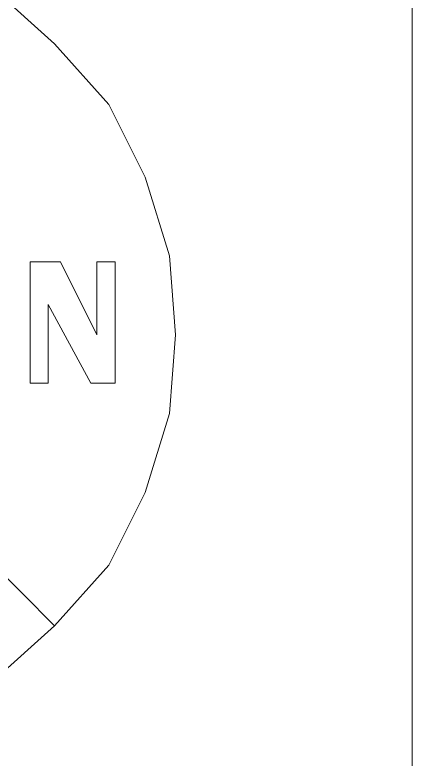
# Model space of a CAD drawing. Extents: x 2510 to 2660, y 706 to 761.
# Drawn here: x 2524.185 to 2525.323, y 754.056 to 756.189 of the extents above; entities that cross this region are included whole.
import ezdxf

# ---------------------------------------------------------------- set-up
doc = ezdxf.new("R2010")
doc.units = 0
doc.header["$MEASUREMENT"] = 0
doc.layers.add('HANBO', color=7, linetype='CONTINUOUS', lineweight=9)

# ---------------------------------------------------------------- blocks, each defined once
blk = doc.blocks.new('ea')
at = {"layer": 'HANBO', "lineweight": 0}
for points in [[(54.9662, 78.2432), (55.1308, 78.095), (55.3284, 77.9962), (55.5425, 77.9303), (55.7566, 77.9138), (55.9707, 77.9303), (56.1847, 77.9962), (56.3823, 78.095), (56.547, 78.2432), (56.6952, 78.4079), (56.794, 78.6055), (56.8599, 78.8195), (56.8763, 79.0336), (56.8599, 79.2477), (56.794, 79.4617), (56.6952, 79.6593), (56.547, 79.824), (56.3823, 79.9722)], [(57.5186, 77.0411), (57.5186, 80.0381)], [(54.9662, 79.8404), (56.547, 78.2432)], [(56.4811, 79.2312), (56.4811, 78.9018), (56.5305, 78.9018), (56.5305, 79.116)], [(56.5634, 79.2312), (56.4811, 79.2312)], [(56.6623, 79.0336), (56.5634, 79.2312)], [(56.6623, 79.2312), (56.6623, 79.0336)], [(56.6623, 79.2312), (56.7117, 79.2312), (56.7117, 78.9018)], [(56.7117, 78.9018), (56.6458, 78.9018), (56.5305, 79.116)]]:
    blk.add_lwpolyline(points, dxfattribs=at)

msp = doc.modelspace()

# ---------------------------------------------------------------- block references
at = {"layer": 'HANBO', "color": 3, "xscale": 1.055206152000143, "yscale": 1.055206152000143, "zscale": 1.055206152000143}
msp.add_blockref('ea', (2464.6291, 671.8754), dxfattribs=at)

doc.saveas('drawing.dxf')
